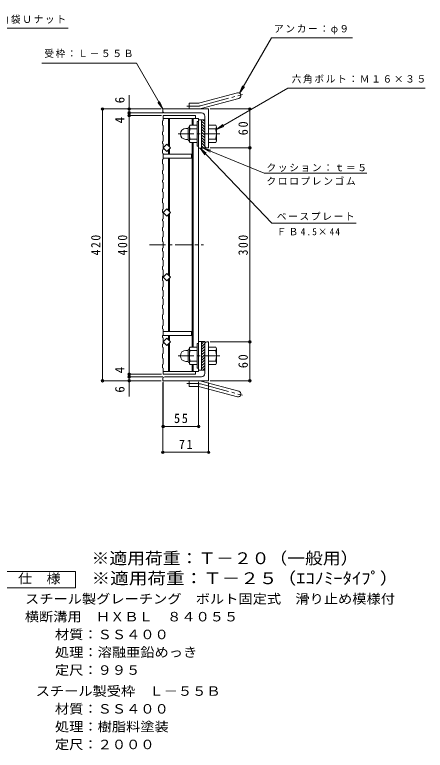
# Model space of a CAD drawing. Units: millimetres, scale not verified. Extents: x -929 to 909, y -685 to 662.
# Drawn here: x 275 to 909, y -549 to 588 of the extents above; entities that cross this region are included whole.
import ezdxf
from ezdxf.enums import TextEntityAlignment as Align

# ---------------------------------------------------------------- set-up
doc = ezdxf.new("R2010")
doc.units = ezdxf.units.MM
doc.header["$LTSCALE"] = 5
doc.header["$PDMODE"] = 32
doc.header["$PDSIZE"] = 4
doc.linetypes.add('CHAIN1', pattern=[8, 5, -1, 1, -1])
doc.linetypes.add('CHAIN2', pattern=[12, 9, -1, 1, -1])
for name, color, linetype, lineweight in [('0-1_躯体', 2, 'Continuous', 9), ('0-2_仕上', 3, 'Continuous', 9), ('0-4_その他', 7, 'Continuous', 9), ('0-5_寸法', 7, 'Continuous', 9), ('F-4_F-4ﾚｲﾔ', 2, 'Continuous', 9)]:
    doc.layers.add(name, color=color, linetype=linetype, lineweight=lineweight)
doc.layers.add('F-5_F-5ﾚｲﾔ', color=3, linetype='Continuous')
doc.styles.add('ＭＳ ゴシック', font='')
doc.styles.get('ＭＳ ゴシック').set_extended_font_data('MS Gothic')

msp = doc.modelspace()

# ---------------------------------------------------------------- linework, layer by layer
at = {"layer": '0-1_躯体'}
for p, q in [((560.75, 451.343), (618.941, 466.935)), ((563.079, 442.65), (621.27, 458.242)), ((544.605, 442.037), (544.605, 451.037)), ((558.421, 451.037), (544.605, 451.037)), ((574.605, 442.037), (503.605, 442.037)), ((503.605, 439.037), (503.605, 442.037)), ((506.605, 436.037), (563.605, 436.037)), ((574.605, 442.037), (574.605, 382.037)), ((556.806, 422.537), (556.806, 384.537)), ((559.105, 422.537), (556.806, 422.537)), ((563.606, 381.537), (563.606, 425.537)), ((568.605, 425.537), (563.606, 425.537)), ((568.605, 418.457), (563.606, 423.457)), ((568.605, 422.7), (565.768, 425.537)), ((568.605, 381.537), (568.605, 431.037)), ((539.296, 412.037), (542.806, 412.037)), ((542.806, 394.337), (542.806, 412.737)), ((544.606, 414.537), (544.805, 414.537)), ((544.805, 414.287), (544.805, 392.787)), ((556.806, 417.037), (545.844, 417.037)), ((556.806, 411.537), (545.844, 411.537)), ((568.605, 414.214), (563.606, 419.214)), ((568.605, 409.972), (563.606, 414.972)), ((568.605, 405.729), (563.606, 410.729)), ((574.605, 417.037), (585.567, 417.037)), ((574.605, 411.537), (585.567, 411.537)), ((586.806, 414.537), (586.605, 414.537)), ((586.605, 414.287), (586.605, 392.787)), ((568.605, 401.486), (563.606, 406.486)), ((568.605, 397.244), (563.606, 402.244)), ((568.605, 393.001), (563.606, 398.001)), ((539.306, 395.037), (542.806, 395.037)), ((544.606, 392.537), (544.805, 392.537)), ((556.806, 395.537), (545.844, 395.537)), ((556.806, 390.037), (545.844, 390.037)), ((568.605, 388.758), (563.606, 393.759)), ((568.605, 384.516), (563.606, 389.516)), ((574.605, 395.537), (585.567, 395.537)), ((574.605, 390.037), (585.567, 390.037)), ((586.806, 392.537), (586.605, 392.537)), ((559.105, 384.537), (556.806, 384.537)), ((567.342, 381.537), (563.606, 385.273)), ((568.605, 381.537), (563.606, 381.537)), ((571.605, 382.037), (574.605, 382.037)), ((563.606, 82.535), (563.606, 38.535)), ((568.605, 82.535), (563.606, 82.535)), ((567.342, 82.535), (563.606, 78.799)), ((568.605, 82.535), (568.605, 33.035)), ((571.605, 82.035), (574.605, 82.035)), ((574.605, 22.035), (574.605, 82.035)), ((539.306, 69.035), (542.806, 69.035)), ((542.806, 69.735), (542.806, 51.335)), ((544.606, 71.535), (544.805, 71.535)), ((544.805, 49.785), (544.805, 71.285)), ((556.806, 74.035), (545.844, 74.035)), ((556.806, 68.535), (545.844, 68.535)), ((556.806, 41.536), (556.806, 79.535)), ((559.105, 79.535), (556.806, 79.535)), ((568.605, 79.556), (563.606, 74.556)), ((568.605, 75.314), (563.606, 70.314)), ((568.605, 71.071), (563.606, 66.071)), ((574.605, 74.035), (585.567, 74.035)), ((574.605, 68.535), (585.567, 68.535)), ((586.806, 71.535), (586.605, 71.535)), ((586.605, 49.785), (586.605, 71.285)), ((568.605, 66.828), (563.606, 61.828)), ((568.605, 62.586), (563.606, 57.586)), ((568.605, 58.343), (563.606, 53.343)), ((539.296, 52.035), (542.806, 52.035)), ((544.606, 49.536), (544.805, 49.536)), ((556.806, 52.535), (545.844, 52.535)), ((556.806, 47.035), (545.844, 47.035)), ((568.605, 54.1), (563.606, 49.101)), ((568.605, 49.858), (563.606, 44.858)), ((568.605, 45.615), (563.606, 40.615)), ((574.605, 52.535), (585.567, 52.535)), ((574.605, 47.035), (585.567, 47.035)), ((586.806, 49.536), (586.605, 49.536)), ((559.105, 41.536), (556.806, 41.536)), ((568.605, 38.535), (563.606, 38.535)), ((568.605, 41.373), (565.768, 38.535)), ((503.605, 25.035), (503.605, 22.035)), ((506.605, 28.035), (563.605, 28.035)), ((574.605, 22.035), (503.605, 22.035)), ((544.605, 22.035), (544.605, 13.035)), ((558.421, 13.035), (544.605, 13.035)), ((560.75, 12.729), (618.941, -2.863)), ((563.079, 21.422), (621.27, 5.83))]:
    msp.add_line(p, q, dxfattribs=at)
at = {"layer": '0-1_躯体', "linetype": 'CHAIN2'}
for p, q in [((561.915, 446.997), (627.081, 464.458)), ((558.42, 446.537), (540.801, 446.537)), ((558.42, 17.535), (540.801, 17.535)), ((561.915, 17.075), (627.081, -0.386))]:
    msp.add_line(p, q, dxfattribs=at)
at = {"layer": '0-1_躯体', "linetype": 'CHAIN1'}
for p, q in [((591.69, 403.537), (527.504, 403.537)), ((591.69, 60.535), (527.504, 60.535))]:
    msp.add_line(p, q, dxfattribs=at)
at = {"layer": '0-1_躯体'}
for centre, radius, start, end in [((620.105, 462.589), 4.5, 285.00014, 104.99991), ((558.421, 460.037), 9, 270, 285.00002), ((506.605, 439.037), 3, 180, 270), ((558.42, 460.037), 18, 270, 285), ((563.605, 431.037), 5, 0, 90), ((539.296, 403.547), 8.49, 90, 180), ((544.606, 412.737), 1.8, 90, 180), ((548.965, 414.287), 4.16, 138.61835, 221.37988), ((568.806, 403.537), 24, 160.52881, 199.47119), ((562.605, 403.537), 24, 340.52881, 19.47119), ((582.446, 414.287), 4.16, 318.62012, 41.38165), ((539.306, 403.537), 8.5, 180, 270), ((544.606, 394.337), 1.8, 180, 270), ((548.965, 392.787), 4.16, 138.62012, 221.38165), ((582.446, 392.787), 4.16, 318.61835, 41.37988), ((571.605, 385.037), 3, 180, 270), ((571.605, 79.035), 3, 90, 180), ((539.306, 60.535), 8.5, 90, 180), ((544.606, 69.735), 1.8, 90, 180), ((548.965, 71.285), 4.16, 138.61835, 221.37988), ((568.806, 60.535), 24, 160.52881, 199.47119), ((562.605, 60.535), 24, 340.52881, 19.47119), ((582.446, 71.285), 4.16, 318.62012, 41.38165), ((539.296, 60.525), 8.49, 180, 270), ((544.606, 51.335), 1.8, 180, 270), ((548.965, 49.785), 4.16, 138.62012, 221.38165), ((582.446, 49.785), 4.16, 318.61835, 41.37988), ((506.605, 25.035), 3, 90, 180), ((563.605, 33.035), 5, 270, 0), ((558.42, 4.035), 18, 74.99998, 89.99998), ((558.421, 4.035), 9, 74.99998, 90), ((620.105, 1.483), 4.5, 255.00008, 74.99986)]:
    msp.add_arc(centre, radius, start, end, dxfattribs=at)
at = {"layer": '0-1_躯体', "linetype": 'CHAIN2'}
for centre, start, end in [((558.42, 460.037), 270, 284.99995), ((558.42, 4.035), 75.00005, 90)]:
    msp.add_arc(centre, 13.5, start, end, dxfattribs=at)
at = {"layer": '0-2_仕上'}
for p, q in [((504.105, 424.303), (504.105, 432.037)), ((504.105, 424.303), (503.305, 423.785)), ((503.305, 417.069), (503.305, 423.785)), ((504.105, 427.537), (559.105, 427.537)), ((512.605, 427.537), (512.605, 384.85)), ((514.105, 427.537), (514.105, 383.35)), ((549.105, 427.537), (549.105, 417.037)), ((550.605, 427.537), (550.605, 417.037)), ((559.105, 427.537), (559.105, 36.536)), ((563.605, 425.537), (559.105, 425.537)), ((563.605, 381.537), (563.605, 425.537)), ((503.305, 417.069), (504.105, 416.552)), ((504.105, 416.552), (504.105, 407.427)), ((503.305, 406.91), (504.105, 407.427)), ((503.305, 402.069), (503.305, 406.91)), ((503.305, 402.069), (504.105, 401.552)), ((504.105, 401.552), (504.105, 392.427)), ((503.305, 391.91), (504.105, 392.427)), ((503.305, 391.91), (503.305, 388.945)), ((504.105, 388.427), (503.305, 388.945)), ((504.105, 388.427), (504.105, 379.303)), ((504.105, 382.036), (509.762, 387.693)), ((509.762, 387.693), (515.419, 382.036)), ((549.105, 390.037), (549.105, 74.036)), ((550.605, 390.037), (550.605, 74.036)), ((503.305, 378.785), (504.105, 379.303)), ((503.305, 378.785), (503.305, 373.945)), ((509.762, 376.379), (504.105, 382.036)), ((515.419, 382.036), (509.762, 376.379)), ((512.605, 379.223), (512.605, 372.037)), ((514.105, 380.723), (514.105, 372.037)), ((563.605, 381.537), (559.105, 381.537)), ((503.305, 373.945), (504.105, 373.427)), ((503.305, 363.785), (504.105, 364.303)), ((504.105, 373.427), (504.105, 364.303)), ((504.105, 366.037), (548.105, 366.037)), ((512.605, 284.85), (512.605, 366.037)), ((514.105, 283.35), (514.105, 366.037)), ((503.305, 363.785), (503.305, 357.069)), ((504.105, 356.552), (503.305, 357.069)), ((504.105, 356.552), (504.105, 347.427)), ((503.305, 346.91), (504.105, 347.427)), ((503.305, 342.069), (503.305, 346.91)), ((503.305, 342.069), (504.105, 341.552)), ((504.105, 341.552), (504.105, 332.427)), ((503.305, 331.91), (504.105, 332.427)), ((503.305, 331.91), (503.305, 328.945)), ((504.105, 328.427), (503.305, 328.945)), ((503.305, 318.785), (504.105, 319.303)), ((503.305, 318.785), (503.305, 313.945)), ((504.105, 328.427), (504.105, 319.303)), ((503.305, 313.945), (504.105, 313.427)), ((504.105, 313.427), (504.105, 304.303)), ((503.305, 303.785), (504.105, 304.303)), ((503.305, 303.785), (503.305, 297.069)), ((504.105, 296.552), (503.305, 297.069)), ((504.105, 296.552), (504.105, 287.427)), ((503.305, 286.91), (504.105, 287.427)), ((503.305, 282.069), (503.305, 286.91)), ((504.105, 282.036), (509.762, 287.693)), ((509.762, 287.693), (515.419, 282.036)), ((503.305, 282.069), (504.105, 281.552)), ((509.762, 276.379), (504.105, 282.036)), ((504.105, 281.552), (504.105, 272.427)), ((515.419, 282.036), (509.762, 276.379)), ((512.605, 184.85), (512.605, 279.223)), ((514.105, 183.35), (514.105, 280.723)), ((503.305, 271.91), (504.105, 272.427)), ((503.305, 271.91), (503.305, 268.945)), ((504.105, 268.427), (503.305, 268.945)), ((504.105, 268.427), (504.105, 259.303)), ((503.305, 258.785), (504.105, 259.303)), ((503.305, 258.785), (503.305, 253.945)), ((503.305, 253.945), (504.105, 253.427)), ((504.105, 253.427), (504.105, 244.303)), ((503.305, 243.785), (504.105, 244.303)), ((503.305, 243.785), (503.305, 237.069)), ((504.105, 236.552), (503.305, 237.069)), ((503.305, 226.91), (504.105, 227.427)), ((504.105, 236.552), (504.105, 227.427)), ((503.305, 222.069), (503.305, 226.91)), ((503.305, 222.069), (504.105, 221.552)), ((504.105, 221.552), (504.105, 212.427)), ((503.305, 211.91), (504.105, 212.427)), ((503.305, 211.91), (503.305, 208.945)), ((504.105, 208.427), (503.305, 208.945)), ((504.105, 208.427), (504.105, 199.303)), ((503.305, 198.785), (504.105, 199.303)), ((503.305, 198.785), (503.305, 193.945)), ((503.305, 193.945), (504.105, 193.427)), ((504.105, 193.427), (504.105, 184.303)), ((503.305, 183.785), (504.105, 184.303)), ((503.305, 183.785), (503.305, 177.069)), ((504.105, 182.036), (509.762, 187.693)), ((509.762, 176.379), (504.105, 182.036)), ((509.762, 187.693), (515.419, 182.036)), ((515.419, 182.036), (509.762, 176.379)), ((504.105, 176.552), (503.305, 177.069)), ((504.105, 176.552), (504.105, 167.427)), ((512.605, 98.036), (512.605, 179.223)), ((514.105, 98.036), (514.105, 180.723)), ((503.305, 166.91), (504.105, 167.427)), ((503.305, 162.069), (503.305, 166.91)), ((503.305, 162.069), (504.105, 161.552)), ((504.105, 161.552), (504.105, 152.427)), ((503.305, 151.91), (504.105, 152.427)), ((503.305, 151.91), (503.305, 148.945)), ((504.105, 148.427), (503.305, 148.945)), ((504.105, 148.427), (504.105, 139.303)), ((503.305, 138.785), (504.105, 139.303)), ((503.305, 138.785), (503.305, 133.945)), ((503.305, 133.945), (504.105, 133.427)), ((504.105, 133.427), (504.105, 124.303)), ((503.305, 123.785), (504.105, 124.303)), ((503.305, 123.785), (503.305, 117.069)), ((504.105, 116.552), (503.305, 117.069)), ((504.105, 116.552), (504.105, 107.427)), ((503.305, 106.91), (504.105, 107.427)), ((503.305, 102.069), (503.305, 106.91)), ((503.305, 102.069), (504.105, 101.552)), ((503.305, 91.91), (504.105, 92.427)), ((503.305, 91.91), (503.305, 88.945)), ((504.105, 98.036), (548.105, 98.036)), ((512.605, 84.85), (512.605, 92.036)), ((514.105, 83.35), (514.105, 92.036)), ((548.105, 92.036), (548.105, 98.036)), ((504.105, 88.427), (503.305, 88.945)), ((504.105, 88.427), (504.105, 79.303)), ((504.105, 82.036), (509.762, 87.693)), ((509.762, 76.379), (504.105, 82.036)), ((509.762, 87.693), (515.419, 82.036)), ((515.419, 82.036), (509.762, 76.379)), ((514.105, 36.536), (514.105, 80.723)), ((563.605, 82.536), (559.105, 82.536)), ((563.605, 82.536), (563.605, 38.536)), ((503.305, 78.785), (504.105, 79.303)), ((503.305, 78.785), (503.305, 73.945)), ((503.305, 73.945), (504.105, 73.427)), ((504.105, 73.427), (504.105, 64.303)), ((512.605, 36.536), (512.605, 79.223)), ((503.305, 63.785), (504.105, 64.303)), ((503.305, 63.785), (503.305, 57.069)), ((504.105, 56.552), (503.305, 57.069)), ((503.305, 46.91), (504.105, 47.427)), ((503.305, 42.069), (503.305, 46.91)), ((504.105, 56.552), (504.105, 47.427)), ((549.105, 36.536), (549.105, 47.036)), ((550.605, 36.536), (550.605, 47.036)), ((503.305, 42.069), (504.105, 41.552)), ((504.105, 36.536), (559.105, 36.536)), ((554.105, 32.036), (554.105, 36.536)), ((563.605, 38.536), (559.105, 38.536))]:
    msp.add_line(p, q, dxfattribs=at)
at = {"layer": '0-2_仕上', "linetype": 'CHAIN1'}
msp.add_line((483.012, 232.036), (566.769, 232.036), dxfattribs=at)
at = {"layer": '0-2_仕上'}
for points in [[(504.105, 432.037), (554.105, 432.037), (554.105, 427.537)], [(504.105, 372.037), (548.105, 372.037), (548.105, 366.037)], [(504.105, 101.552), (504.105, 92.036), (548.105, 92.036)], [(504.105, 41.552), (504.105, 32.036), (554.105, 32.036)]]:
    msp.add_lwpolyline(points, dxfattribs=at)
at = {"layer": '0-4_その他'}
for p, q in [((451.886, 463.665), (451.886, -2.214)), ((501.105, 442.036), (409.083, 442.036)), ((410.583, 442.036), (410.583, 22.036)), ((503.605, 436.036), (450.386, 436.036)), ((501.604, 432.037), (450.386, 432.037)), ((577.105, 442.036), (639.845, 442.036)), ((638.345, 442.036), (638.345, 22.036)), ((577.105, 382.037), (639.845, 382.037)), ((577.105, 82.036), (639.845, 82.036)), ((501.605, 32.036), (450.386, 32.036)), ((503.605, 28.036), (450.386, 28.036)), ((501.105, 22.036), (409.083, 22.036)), ((503.605, 19.536), (503.605, -90.065)), ((504.105, 20.399), (504.105, -50.065)), ((559.105, 20.399), (559.105, -50.065)), ((574.605, 19.536), (574.605, -90.065)), ((577.105, 22.036), (639.845, 22.036)), ((504.105, -48.565), (559.105, -48.565)), ((503.605, -88.565), (574.605, -88.565))]:
    msp.add_line(p, q, dxfattribs=at)
for p in [(410.583, 442.036), (451.886, 442.036), (638.345, 442.036), (451.886, 436.036), (451.886, 432.037), (638.345, 382.037), (638.345, 82.036), (410.583, 22.036), (451.886, 32.036), (451.886, 28.036), (451.886, 22.036), (638.345, 22.036), (504.105, -48.565), (559.105, -48.565), (503.605, -88.565), (574.605, -88.565)]:
    msp.add_point(p, dxfattribs=at)
at = {"layer": '0-5_寸法'}
for p, q in [((316.939, 512.636), (462.845, 512.636)), ((503.605, 442.036), (462.845, 512.636)), ((622.355, 466.486), (627.139, 478.034)), ((622.355, 466.486), (629.965, 476.403)), ((503.605, 442.036), (495.996, 451.953)), ((503.605, 442.036), (498.822, 453.585)), ((586.605, 410.361), (596.522, 417.97)), ((586.605, 410.361), (598.154, 415.144)), ((672.181, 265.538), (561.21, 381.537)), ((561.21, 381.537), (570.956, 373.709)), ((561.21, 381.537), (568.598, 371.454)), ((566.105, 381.537), (578.181, 378.307)), ((566.105, 381.537), (576.934, 375.292)), ((672.181, 265.538), (802.745, 265.538))]:
    msp.add_line(p, q, dxfattribs=at)
for points in [[(68.655, 413.928), (157.064, 567.057), (357.294, 567.057)], [(622.355, 466.486), (671.748, 552.036), (796.818, 552.036)], [(586.605, 410.361), (697.161, 474.19), (909.491, 474.19)], [(566.105, 381.537), (660.207, 342.613), (818.986, 342.613)]]:
    msp.add_lwpolyline(points, dxfattribs=at)
at = {"layer": 'F-4_F-4ﾚｲﾔ'}
msp.add_lwpolyline([(256.071, -297.856), (256.071, -272.856), (368.571, -272.856), (368.571, -297.856)], close=True, dxfattribs=at)

# ---------------------------------------------------------------- texts
at = {"layer": '0-4_その他', "color": 2, "style": 'ＭＳ ゴシック'}
for s, p in [('6', (448.886, 450.822)), ('4', (448.886, 419.786)), ('4', (448.886, 33.572)), ('6', (448.886, 3.589))]:
    msp.add_text(s, height=14.66, rotation=90, dxfattribs=at).set_placement(p, align=Align.BOTTOM_LEFT)
at = {"layer": '0-4_その他', "color": 2, "char_height": 14.66, "attachment_point": 7, "rotation": 90, "style": 'ＭＳ ゴシック'}
for s, insert in [('\\T1.27;\\W0.95;60', (635.345, 401.412)), ('\\T1.27;\\W0.9;420', (407.583, 215.786)), ('\\T1.27;\\W0.9;400', (448.886, 215.786)), ('\\T1.27;\\W0.9;300', (635.345, 215.786)), ('\\T1.27;\\W0.95;60', (635.345, 41.411))]:
    msp.add_mtext(s, dxfattribs=dict(at, insert=insert))
at = {"layer": '0-4_その他', "color": 2, "char_height": 14.66, "attachment_point": 7, "style": 'ＭＳ ゴシック'}
for s, insert in [('\\T1.27;\\W0.95;55', (520.98, -43.565)), ('\\T1.27;\\W0.95;71', (528.48, -83.565))]:
    msp.add_mtext(s, dxfattribs=dict(at, insert=insert))
at = {"layer": '0-5_寸法', "char_height": 11, "attachment_point": 7, "style": 'ＭＳ ゴシック'}
for s, insert in [('\\T1.17;平座金，六角袋Ｕナット', (163.576, 573.51)), ('\\T1.17;アンカー：φ９', (675.552, 557.553)), ('\\T1.17;受枠：Ｌ－５５Ｂ', (320.389, 521.034)), ('\\T1.17;六角ボルト：Ｍ１６×３５', (702.883, 481.593)), ('\\T1.17;クッション：ｔ＝５', (663.986, 344.754)), ('\\T1.17;クロロプレンゴム', (663.986, 324.266)), ('\\T1.17;ベースプレート', (679.926, 269.964)), ('\\T1.26;\\W0.95;ＦＢ4.5×44', (679.926, 246.728))]:
    msp.add_mtext(s, dxfattribs=dict(at, insert=insert))
at = {"layer": 'F-4_F-4ﾚｲﾔ', "style": 'ＭＳ ゴシック', "width": 1.1}
for s, p in [('仕\u3000様', (279.821, -295.356)), ('スチール製グレーチング\u3000ボルト固定式\u3000滑り止め模様付', (290.703, -326.816)), ('横断溝用\u3000ＨＸＢＬ\u3000８４０５５', (290.35, -354.316)), ('材質：ＳＳ４００', (336.972, -381.816)), ('処理：溶融亜鉛めっき', (336.972, -409.316)), ('定尺：９９５', (336.972, -436.816)), ('スチール製受枠\u3000Ｌ－５５Ｂ', (307.116, -469.316)), ('材質：ＳＳ４００', (336.972, -496.816)), ('処理：樹脂料塗装', (336.972, -524.316)), ('定尺：２０００', (336.972, -551.816))]:
    msp.add_text(s, height=14.66, dxfattribs=at).set_placement(p, align=Align.BOTTOM_LEFT)
at = {"layer": 'F-5_F-5ﾚｲﾔ', "style": 'ＭＳ ゴシック'}
for s, width, p in [('※適用荷重：Ｔ－２０（一般用）', 1.1, (393.571, -266.953)), ('※適用荷重：Ｔ－２５（ｴｺﾉﾐｰﾀｲﾌﾟ）', 1.15, (393.571, -297.856))]:
    msp.add_text(s, height=18.33, dxfattribs=dict(at, width=width)).set_placement(p, align=Align.BOTTOM_LEFT)

doc.saveas('drawing.dxf')
